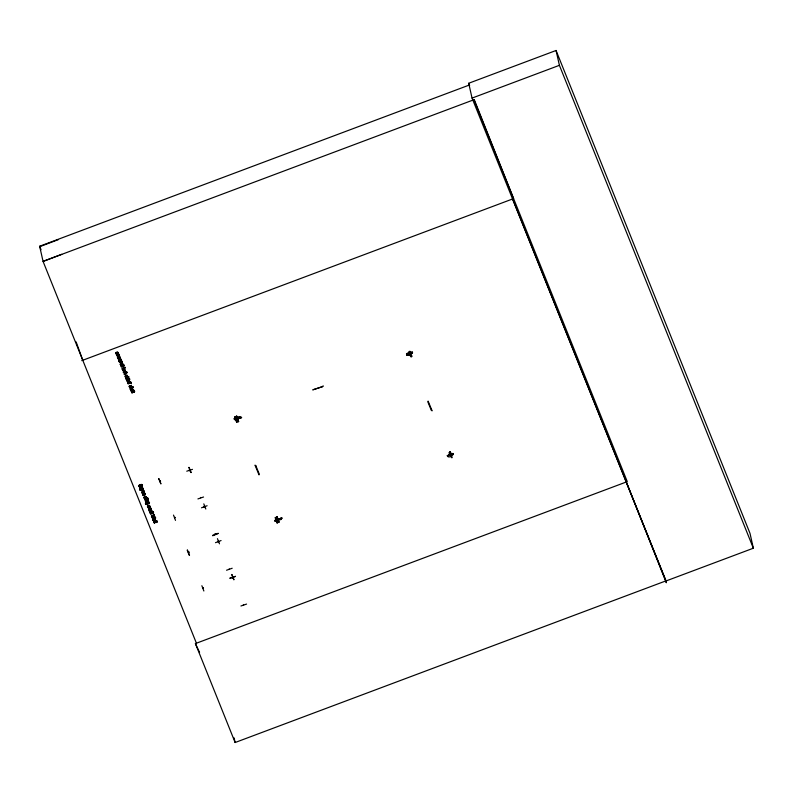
<?xml version="1.0" encoding="UTF-8"?>
<svg xmlns="http://www.w3.org/2000/svg" width="793" height="793" viewBox="0 0 793 793"><rect width="100%" height="100%" fill="white"/><g stroke="black" fill="none" stroke-linecap="round" stroke-linejoin="round"><path stroke-width="1.19" d="M145.04 494.128L144.911 493.573L144.683 494.188M150.501 508.809L150.72 508.045L150.809 508.789M132.609 391.504L131.697 391.494M154.199 522.161L154.308 521.635M118.544 358.922L118.821 359.625L119.347 359.298M127.544 381.572L127.614 380.967L128.347 381.185M142.601 493.107L142.879 493.811M122.053 363.452C121.527 361.697 118.345 364.433 121.825 362.926M125.036 370.876L124.848 370.272M143.444 490.996L143.325 490.471M115.748 353.024L116.125 352.389L115.778 353.222M125.086 376.09L125.185 376.685M129.566 386.132L129.19 386.478M140.044 486.515L139.697 487.071M149.649 510.414L149.262 510.771M150.184 512.645L150.244 513.19M150.363 507.014L150.273 507.649L150.323 506.846M150.204 512.972L150.422 512.139M149.59 506.291L149.362 505.706M127.227 381.73L127.247 381.235M130.627 390.206L130.33 389.304L132.788 389.076M142.304 493.553L142.373 492.909M119.396 359.021L118.672 359.407M119.416 359.288L119.337 358.694M128.377 381.383L128.278 381.899M131.787 389.859L131.083 390.364L131.014 389.442L131.747 389.66M150.055 507.461L149.897 506.905M152.008 512.536L152.702 512.07M116.571 355.234L116.888 354.283L116.512 355.046M141.035 488.795L141.332 489.638M139.796 489.132L139.895 489.876M139.796 489.45L140.331 488.538M134.146 391.256L133.878 391.881M134.156 391.593L133.819 390.632M190.033 470.864L189.596 470.487M218.214 541.758L218.6 542.105M229.157 568.997L229.464 569.156M232.597 577.562L233.033 577.938M243.411 604.573L243.62 605.059M140.143 489.192L140.222 489.727M237.266 418.902L238.297 420.786L237.414 418.486M409.604 354.104L410.635 356.126L409.793 354.035M450.246 454.756L449.244 452.704M133.036 387.509L132.956 386.934M144.276 496.993L144.514 498.024M151.919 516.094L152.325 516.967L153.406 516.461M140.302 489.896L140.767 488.756L140.867 489.737M159.879 481.262L160.573 481.212L159.889 481.024M203.86 506.697L204.435 506.251M217.837 541.51L218.462 541.282M232.22 577.314L232.914 577.264M120.516 360.359L118.97 361.083L120.605 360.032M144.663 494.217L143.027 495.268L144.633 494.386M147.538 501.929L145.991 502.643L147.627 501.602M150.383 509.017L148.836 509.73L150.482 508.69M153.009 520.079L154.377 518.88L155.487 519.802M155.468 519.881L155.378 520.377M127.594 376.179L126.474 377.359L125.264 376.784M131.678 386.706L131.529 385.804M151.76 510.999L151.503 509.949M151.592 516.233L152.583 517.343M122.35 363.472C121.993 361.083 118.068 363.759 122.072 362.609M131.975 387.053L132.233 387.747L132.659 387.202M126.672 379.084C126.355 380.66 129.18 379.678 128.169 378.548M120.942 360.141L120.853 359.388L120.625 360.002M145.01 494.009L144.921 494.554M150.829 508.482L150.729 509.027M124.59 369.062L124.6 368.755A1.08 1.001 -12.7 0 0 124.223 368.061L125.155 367.575L124.223 368.061M128.704 381.929L128.724 381.383M118.573 354.877L118.038 353.876L118.672 353.936A1.299 1.209 -12.7 0 1 118.92 354.451L118.96 354.778M151.78 511.941L150.611 512.139M151.76 512.268L152.752 511.634M130.657 389.71L130.954 390.761M142.324 493.058L142.74 494.168M119.267 357.019L117.642 357.772L119.356 356.681M119.297 357.147L119.198 356.206L117.275 356.85L118.544 355.849M121.963 363.789L120.308 364.413L121.963 363.789L121.993 363.035M143.414 490.867L141.838 492.294L144.058 491.462L141.838 492.294M117.899 353.252L117.552 352.33M127.237 376.506L126.404 375.634L127.019 375.753M146.071 497.697L146.051 497.102M151.413 510.999C150.264 508.184 152.167 512.793 150.581 510.127M143.424 493.008L142.681 492.79L142.671 493.553M142.383 489.41L142.294 488.181L141.065 489.231M149.857 506.37L149.362 505.31L147.339 505.944L149.461 505.865M131.777 390.007L131.053 390.235M149.49 506.618C146.646 506.826 149.441 507.827 149.431 505.746M124.105 368.378L122.608 368.537L122.608 369.28M122.608 368.537L122.965 369.578L124.045 369.062M153.574 515.975C153.406 514.915 151.522 515.757 151.969 516.679M131.341 391.603L131.737 390.89M153.842 521.913L154.407 521.13L155.398 521.507M118.296 358.991L118.682 359.982M128.605 379.391L129.715 378.975L128.644 379.084M116.898 354.302L117.156 355.423L118.117 355.195M119.584 356.909L119.644 356.166M119.614 357.028L119.485 355.918L118.573 355.968M123.43 372.175L125.641 371.342L125.304 370.767M143.711 490.887L144.058 491.462M143.672 491.214L143.702 490.352M120.863 360.369L120.853 359.388M147.885 501.939L147.875 500.958L147.657 501.721M159.928 481.242L160.424 481.004M189.279 470.219L189.894 470.507M174.569 517.69L175.144 517.71M203.92 506.677L204.465 507.52L204.535 506.955M188.556 552.503L188.932 552.067M202.939 588.307L203.315 587.871M203.504 588.327L203.008 588.485M148.083 499.233L145.228 500.75C145.377 500.175 147.696 498.46 147.32 499.59M118.91 354.858L118.365 355.631M155.438 520.069L155.091 520.704M118.216 353.133L117.136 354.114L116.065 353.718M131.648 386.587L131.093 387.371M142.135 486.971L141.57 487.764M146.388 497.568L146.209 498.063M151.731 510.87L151.552 511.366M142.928 489.35L143.018 488.865A1.061 0.981 -12.7 0 0 142.631 488.191L142.601 488.062A1.061 0.981 -12.7 0 1 143.008 488.686L143.047 488.994M153.921 516.332L153.366 517.095M150.254 512.575L150.779 511.911M150.353 506.975L149.837 506.241M118.514 355.006L118.534 354.372M142.591 489.202L142.601 488.587M126.414 378.786L126.305 379.45M126.345 379.094L126.721 378.459M124.164 369.082L124.184 368.458M149.233 503.079L149.104 502.504A2.815 2.607 -12.7 0 1 148.549 503.119L147.706 503.605M149.352 502.088L149.134 502.633A2.815 2.607 -12.7 0 1 148.578 503.238L147.736 503.724A2.657 2.458 -12.7 0 1 146.774 503.922L145.456 503.545L146.755 503.793M131.4 391.415L132.173 390.751L133.085 391.445M119.693 359.447L118.791 359.893M128.605 382.097L128.674 381.146M156.627 521.784L156.013 522.091M200.698 497.439L200.54 497.736M218.61 542.204L218.273 541.054M138.716 485.613L138.606 486.595L138.973 485.841M118.742 355.333L118.444 353.698M139.885 489.083L142.562 487.685L142.631 488.191M127.366 376.873L127.574 375.981M131.569 386.776L130.835 387.49M142.056 487.17L141.323 487.873M151.651 511.069L151.176 511.663M138.844 486.178L140.896 484.919M131.182 386.895C130.647 383.971 131.688 388.203 130.498 385.834M141.788 486.971C140.143 487.556 142.076 484.979 141.669 487.289M126.751 379.094L127.98 378.588M156.796 522.399L156.905 522.26A1.011 0.932 -12.7 0 0 157.054 521.735L156.717 520.813M153.436 516.59L153.247 515.45M153.515 519.633L153.555 520.575M408.068 354.877L410.011 354.412L409.555 353.886M450.097 454.121L450.335 455.023L448.551 455.688L450.454 454.776M154.09 521.318L153.921 522.537M138.745 485.732L139.796 484.761M140.212 489.222L140.797 488.875M151.909 511.891L152.425 511.594M142.78 489.39L142.185 489.925M153.713 516.679L152.831 517.304L151.612 516.768M155.23 520.426L153.852 520.951M139.191 485.772L140.569 484.989M119.594 359.616L118.94 359.913M128.575 381.978L127.524 382.167M131.985 390.453L130.815 390.553M126.583 378.737L127.187 378.211M118.395 354.996L117.126 355.294M409.743 354.481L408.246 354.808M142.472 489.182L141.412 489.549M139.112 485.356C139.766 483.918 144.098 484.929 140.966 484.434M148.658 503.634L149.54 502.633M126.939 378.757L126.711 379.579M124.432 374.683C130.667 368.963 124.273 375.912 124.263 374.197L124.987 373.642L124.263 374.197M134.265 391.96L133.115 392.029M124.977 372.7L125.314 373.533C129.011 371.748 122.34 373.057 126.513 372.472M241.637 417.534L240.775 417.356M278.105 519.445L278.65 519.465M281.971 518.235L278.056 519.227M142.621 489.549L140.847 489.608M118.553 355.363L117.533 355.75M124.184 369.439L122.994 369.964L122.251 369.369M117.651 353.916L118.177 352.518M127.177 376.913L125.403 376.972M151.354 511.406L149.966 511.822L149.262 510.841M117.721 353.321L117.364 352.439M127.058 376.566L127.217 375.902M134.027 391.643L133.244 391.573M145.753 496.894L145.238 496.824L145.892 497.756M131.836 391.445L132.481 391.375M238.346 418.258L237.751 418.991L238.406 418.506M158.808 478.784L160.929 483.928L158.868 478.645M173.508 515.093L175.511 520.377M187.207 550.134L189.24 555.288M187.435 550.045L189.547 555.189M201.868 585.72L203.87 590.993M236.691 422.233L235.006 416.93L236.77 416.156L238.643 421.509L236.691 422.243L235.006 416.93M275.27 517.641L277.114 522.874L275.27 517.641L277.183 516.798L276.727 517.086L278.739 522.25L277.104 516.828M128.426 382.117L127.921 382.276M131.826 390.582L131.043 390.701M123.916 369.171L122.816 369.419M153.287 516.56L152.177 516.808M153.673 519.663L154.417 519.375M154.268 521.328L155.18 521.308M156.627 522.379L155.993 522.518M123.976 369.578L122.965 369.835M145.803 498.242L144.237 498.163M126.969 378.449L128.129 378.221L128.704 379.024M154.853 520.714L154.08 520.951M450.107 454.904L449.839 454.448M127.128 378.786L127.693 378.598M148.122 503.803L147.557 504.15M450.166 455.152L450.404 454.558M240.913 417.832L241.161 417.267M281.337 518.473L281.584 517.908M238.485 418.744L241.568 417.346M313.344 389.641L322.801 386.538L312.67 389.928M428.339 401.684L427.853 401.873L431.352 410.407L431.848 410.219L428.101 401.099M39.749 246.682L58.454 239.585M61.775 254.295L43.06 261.393L196.446 643.272L195.435 643.658L199.568 652.342M468.703 83.265L556.062 50.484L750.009 533.372L753.35 548.211L665.991 580.982L472.053 98.094L468.703 83.265L469.625 85.555M512.585 198.974L665.971 580.863L235.134 742.516L195.405 643.589L627.273 481.629L473.897 99.74L43.06 261.393L39.65 246.246L469.327 85.029M472.053 98.094L559.402 65.323L556.062 50.484M81.758 360.637L513.596 198.597L474.254 99.611M117.78 358.109L119.971 357.157L117.612 357.643M120.169 358.02L117.969 358.595L119.465 357.901M119.366 358.823L118.633 358.605L118.613 359.368M120.655 358.813L120.348 359.378L120.298 358.872M118.94 360.954L121.398 360.716M121.16 360.121L121.686 361.479C124.055 360.676 119.594 363.68 119.237 361.757M122.429 361.459L120.07 362.332M120.447 364.76L122.637 363.799L120.278 364.294M120.566 365.008L121.488 366.336C123.777 366.505 121.19 362.649 122.935 365.791C124.779 365.444 122.231 362.123 124.233 365.722L121.279 366.832L120.923 364.869M125.016 367.238L121.963 368.517L125.185 367.704M122.637 368.656L123.886 368.061M124.422 369.974L122.786 370.569L124.917 369.964M122.756 370.45L124.798 370.341M126.88 375.357L126.186 375.327M125.76 377.934L128.853 376.774M126.811 379.669L128.268 379.381M126.761 380.471C134.225 376.863 125.869 382.494 126.275 379.153M128.843 380.313L126.959 380.957L129.011 380.333M129.229 381.066L128.525 380.63L129.011 380.739M127.633 381.096L128.228 380.739M130.577 381.453L131.479 383.762L130.736 382.86L128.159 383.961L127.99 383.475L130.597 382.494L127.99 383.475M130.984 385.557L130.082 385.606L131.162 385.596M132.689 387.331L132.897 386.875M129.983 388.441L132.034 388.074L130.151 388.907M132.709 390.087L132.679 389.71M133.67 390.602L134.106 390.453M131.658 392.585L132.223 392.575M234.847 417.009L236.77 416.156M322.672 386.171L323.326 385.933M238.049 418.664L241.27 417.673L237.999 418.456M142.016 484.86L142.492 485.138L141.174 484.771M141.263 485.94L140.559 486L141.64 485.99M140.619 488.547L142.562 487.685M142.512 488.508L141.085 488.637M140.589 490.163L140.391 489.925M143.008 490.064C139.469 491.749 142.671 488.974 143.731 490.48M141.164 490.57L143.285 490.51M143.741 492.156C140.361 493.851 143.285 491.234 144.455 492.423M144.376 493.444L144.356 493.058M144.941 493.702L144.693 494.336M143.166 495.605L145.357 494.654L142.998 495.139M145.516 496.537L144.822 496.596L145.902 496.587M147.686 497.964L144.623 499.243L147.686 497.964L147.984 498.718M144.604 499.124L147.865 498.44M147.766 499.174L147.528 498.589L148.063 498.896M148.043 498.777L147.548 500.155L145.228 500.75M145.416 501.166L147.637 500.333M148.004 500.175L148.182 500.69L148.39 500.026M147.498 501.126L148.004 501.354M146.13 502.99L148.321 502.038L145.962 502.524M148.757 505.815L147.508 506.42M147.805 507.104L149.847 506.985M150.273 507.649L148.44 508.729L150.006 507.074L147.974 507.57M148.816 509.612L151.027 508.779M151.721 510.385L150.363 509.82M149.262 510.414L149.629 510.831M150.829 513.735L151.899 513.2L150.69 513.319M152.256 513.2C154.219 512.1 151.909 513.834 152.058 512.665M150.303 513.319L150.64 514.221L153.574 512.992L152.871 511.604M154.387 514.627L151.324 515.916L154.546 515.103M153.277 515.579L151.969 515.936M152.127 517.869L154.348 517.036M154.704 516.867L154.893 517.383L155.091 516.729M152.474 518.721L155.557 517.561M156.746 520.942L156.171 520.922M156.608 520.763L155.953 520.664L156.35 521.06M154.02 522.686L154.506 523.35L154.724 522.884M278.482 519.276L281.693 518.305L278.422 519.088M277.114 522.874L279.057 522.151L277.183 516.798M409.912 354.392L408.127 355.056M411.012 356.701L409.327 351.527M411.042 356.82L412.023 356.454L409.981 351.289L409.059 351.507L411.141 356.662M449.75 452.169C450.305 448.184 453.824 466.928 450.404 451.921M450.265 454.845L448.62 455.222M186.771 471.201L192.471 469.357M189.14 467.404L190.865 472.559M191.202 472.569L188.833 467.404M197.923 498.916L203.573 497.003M203.811 503.862L205.813 509.017M207.112 505.756L201.491 507.798M212.702 535.761L218.224 533.481M218.174 533.302L212.574 535.384M215.488 542.68L221.078 540.539M226.56 570.226L232.19 568.244M235.462 576.342L229.782 578.275L235.481 576.432M233.895 579.752L231.834 574.469L233.866 579.633M240.933 605.991L246.583 604.078M120.288 361.866L119.693 361.915M281.198 517.988L281.991 517.988M406.462 354.015C421.311 350.853 404.034 351.785 406.878 355.056L412.439 352.835L406.878 355.056M406.819 354.897L412.459 352.915M234.123 418.674C248.982 415.522 231.695 416.444 234.54 419.725L240.14 417.574M449.215 452.724L449.294 452.991M447.302 455.648C457.65 451.832 452.01 455.142 447.341 455.757C449.046 460.624 460.009 448.689 447.351 455.797M277.243 517.482L277.481 518.89M274.963 520.317C294.213 513.785 261.66 525.521 281.039 519.465M275.002 520.426L280.613 518.335L281.049 519.504M147.835 503.922L146.675 504.15M140.113 484.761L140.718 484.592M124.184 370.44L124.709 370.321M142.591 490.56L143.444 490.837M148.826 505.528L149.649 505.518M129.983 387.063L130.676 387.143L129.854 387.004M149.936 511.287L150.759 511.435L149.659 510.94M448.679 455.688L448.779 455.103M117.374 353.906L116.412 353.956M130.815 387.361L129.497 387.172M141.293 487.754L139.984 487.556M150.888 511.654L149.58 511.465M132.025 389.194L132.709 389.829M131.935 390.939L132.897 391.197M128.099 381.849L127.524 381.443M410.031 354.144L410.358 355.998M141.907 489.886L140.956 489.737M189.428 470.437L189.269 469.932M159.998 481.46L159.918 480.945M174.668 517.66L174.956 517.254M188.546 552.206L188.506 552.285M232.418 577.482L232.27 577.007M202.83 588.119L202.929 588.019M145.02 498.093L144.822 496.596M150.64 509.869L151.404 509.968M130.548 387.44L129.854 387.41M140.867 484.801L141.788 484.929M124.57 372.601C122.271 373.007 125.661 372.026 125.016 373.761M451.613 457.383L449.522 452.139L451.465 457.462M123.49 372.284L126.821 372.086L127.019 372.66M153.901 520.585L155.111 519.732M146.973 504.259L145.605 503.971L146.17 504.219M119.941 362.48L119.198 361.549L119.614 361.866M116.878 353.777L116.214 353.341M126.652 375.218L127.217 375.476M145.06 498.589L144.098 497.974M141.501 486.297L140.976 486.228M142.849 494.079L143.791 493.206M215.27 533.858L215.508 534.294M218.462 541.748L218.412 541.064M232.745 577.274L232.993 578.008M119.842 357.821L120.576 358.575M132.411 388.798L130.33 389.304M143.89 492.007L144.633 492.76M133.67 391.792L133.055 391.316M127.901 378.073L128.704 378.846M154.556 519.246L155.101 519.722M154.724 519.385L153.644 519.534L153.783 520.694M119.089 355.75L119.604 356.156M143.146 489.935L143.662 490.342M117.721 352.142C115.461 351.23 118.355 354.451 116.412 353.549M141.432 485.822L142.036 486.317M145.694 496.418L146.378 497.082M127.951 378.459L128.367 379.173M140.579 487.982L139.846 487.378M232.815 577.542L232.795 576.868M153.634 520.525L154.843 520.416L155.012 519.474M122.796 369.934L122.201 369.181M145.724 496.775L146.13 497.469M155.041 519.137L153.634 519.246L153.029 520.277M155.884 522.607L155.24 521.893M127.029 375.267L127.544 375.892M140.331 487.388L141.154 487.536L140.559 486M188.645 552.691L189.012 552.097M156.043 522.21L155.557 521.635M119.228 356.325L117.275 356.85M124.769 370.222C126.146 371.858 121.874 371.025 123.678 372.789M155.616 522.349L156.875 522.141A1.011 0.932 -12.7 0 0 157.024 521.616M132.53 388.739L132.966 389.413M141.769 485.94L142.125 486.486M125.78 376.923L125.423 376.209M129.883 387.123L129.507 386.191M116.254 353.985L115.818 353.311M155.111 521.814L154.496 521.526L154.268 522.438M150.264 506.816L149.758 506.588M155.904 522.141L155.369 521.388M140.619 490.272L140.282 489.767M132.917 391.821L133.67 392.337L134.374 391.821A1.011 0.932 -12.7 0 0 134.523 391.296L134.503 391.108M120.001 358.248L120.724 359.239M237.979 420.617L237.652 419.081M151.632 512.635L150.68 512.437L150.71 513.438M131.856 392.208L132.49 392.822L132.005 393.031M132.044 392.525L131.747 392M154.546 522.835L154.248 522.319M152.851 512.238L152.087 512.793M125.135 369.984L125.363 370.529M116.333 353.579L116.075 352.736M129.774 387.034L129.517 386.419M140.252 487.427L140.004 486.803M149.847 511.326L149.59 510.484M155.081 521.695L155.438 522.26M152.99 511.713L153.574 512.992M277.837 519.217L276.965 517.651M127.564 381.611L128.129 381.978L128.317 381.056M134.116 391.137L133.928 390.176M142.343 493.682L143.533 494.059L143.751 492.968M153.188 520.674L152.999 520.149M125.482 376.447L126.573 376.943L125.978 375.406M141.739 486.377L141.878 486.872M140.044 490.173L139.796 489.529M115.956 353.658L115.748 353.103M129.388 387.113L129.15 386.171M149.471 511.406L149.243 510.642M120.249 358.704L119.545 358.267L119.723 358.912M129.11 380.749L129.318 381.72L129.636 381.175M132.639 389.541L131.925 389.095L132.104 389.75M132.867 386.756L133.046 387.371M156.836 521.011L157.034 521.546M120.516 359.625L120.635 360.151M559.402 65.323L753.35 548.211M431.798 410.298L432.036 410.893M255.068 465.104L255.316 465.699M258.766 474.303L259.004 474.898M130.23 381.582L130.627 382.623M121.091 360.835C121.904 362.441 119.089 362.084 119.079 361.301M131.668 387.172L131.916 387.856M117.057 352.379L117.523 353.589M126.404 375.634L126.86 376.834M124.947 372.571L125.314 373.533M130.082 385.606L130.676 387.143M142.314 484.592L142.482 485.009M151.731 512.793L151.929 513.329M150.155 509.899L150.759 511.435M145.436 503.555L145.634 504.1M39.65 246.246L41.038 249.696M412.102 352.033L412.519 353.083M449.492 452.853L450.166 454.558M449.978 454.627L449.314 453.14M239.764 416.702L240.19 417.742M276.955 517.591L277.639 519.286M626.262 482.005L666.308 582.736L665.793 580.476M217.451 538.665L219.483 543.82M218.422 542.273L218.164 541.54M203.821 506.539L203.91 506.38M76.148 341.922L82.769 360.25M276.965 516.977L278.789 522.131M238.386 421.569L236.542 416.345M236.304 416.444L238.148 421.678L238.643 421.509M144.019 497.875L143.89 497.161M134.443 390.909L134.552 391.425A1.011 0.932 -12.7 0 1 134.404 391.95M128.525 380.63L128.704 381.274M143.602 492.453L143.781 493.097M277.887 519.197L277.768 518.791M449.819 454.22L450.067 454.885M410.487 355.502L410.635 356.126M409.981 353.926L409.753 353.817M408.365 354.461L408.524 354.967L408.197 354.59M278.769 518.9L278.918 519.405M238.148 420.161L238.297 420.786M237.87 420.26L238.098 420.855M237.216 418.555L237.365 419.18M215.181 534.185L215.012 533.838M204.297 506.241L204.505 506.965M189.656 469.793L189.943 470.725M234.094 737.906L235.134 742.516M129.021 377.24L125.928 378.4M129.299 381.621L129.279 381.235M126.821 372.086L123.52 372.403L125.641 371.342M124.233 365.722L121.279 366.832M155.725 518.027L152.633 519.187M150.65 507.897L148.44 508.729M147.885 498.559L144.762 499.59M143.305 492.562L142.681 492.79M153.991 516.273L153.961 515.965A1.08 1.001 -12.7 0 0 153.564 515.331M124.63 368.874L124.6 368.567A1.08 1.001 -12.7 0 0 124.194 367.942M255.742 465.531L255.247 465.719L258.756 474.244L259.242 474.055L255.742 465.531"/></g></svg>
